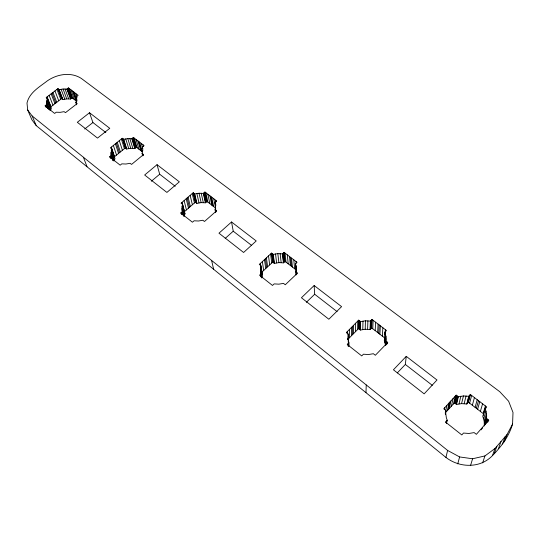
<?xml version="1.0" encoding="UTF-8"?>
<svg xmlns="http://www.w3.org/2000/svg" width="540" height="540" viewBox="0 0 540 540"><rect width="100%" height="100%" fill="white"/><g stroke="black" fill="none" stroke-linecap="round" stroke-linejoin="round"><path stroke-width="0.81" d="M351.547 335.664L351.574 327.301M112.766 160.495L110.95 153.914L111.773 148.952L110.376 147.859L122.276 138.247L123.68 139.32L126.711 149L130.775 148.311L134.777 148.46L136.337 147.191L133.434 137.491L131.861 138.767L127.798 138.625L123.68 139.32M352.499 334.706L352.539 326.329M353.45 333.747L353.504 325.357M355.536 331.641L355.631 323.231M357.622 329.535L357.743 321.104M347.875 339.37L358.567 328.583L358.702 320.139L360.619 321.611L365.438 320.8L370.359 321.104L371.993 319.451L386.519 330.527L384.878 332.208L384.332 340.551L385.398 344.837L385.965 336.535L384.878 332.208M358.864 328.813L359.006 320.369M359.505 329.312L359.66 320.875M360.153 329.812L360.315 321.374M371.993 319.451L371.648 327.922L370.042 329.555L365.195 329.245L360.45 330.041L360.619 321.611M362.792 329.501L362.995 321.064M365.195 329.245L365.438 320.8M261.866 277.918L262.332 274.637L261.009 265.768L259.301 264.431L271.546 253.085L273.26 254.401L277.823 253.631L282.42 253.881L284.047 252.369L297.061 262.298L295.434 263.831C297.068 267.435 295.36 271.256 296.089 274.954M367.619 329.258L367.902 320.814M365.978 392.675L366.242 384.932M370.042 329.555L370.359 321.104M512.575 424.062L513 412.459L508.619 401.22L499.763 391.702L81.263 78.388C70.794 71.705 57.119 74.075 47.324 80.865C39.454 87.014 29.369 92.509 27 103.039L27.702 110.025L31.867 119.745L36.261 125.658L445.945 457.434C459.52 467.957 480.269 468.545 492.494 455.578C501.302 446.553 509.011 436.334 512.575 424.062L506.999 434.612L504.34 441.869M370.292 329.299L370.615 320.848M370.845 328.738L371.176 320.281M371.399 328.172L371.743 319.714M372.762 328.772L373.12 320.315M375.199 330.642L375.604 322.204M377.649 332.525L378.088 324.101M48.431 109.147L46.447 103.16L47.453 98.597L46.177 97.605L57.874 88.695L59.15 89.681L62.87 99.556L66.751 98.894L70.538 99.009L72.063 97.828L68.465 87.932L66.913 89.12L63.079 89.012L59.15 89.681M261.414 276.534L260.496 269.744L261.009 265.768M378.763 333.382L379.222 324.965M485.042 408.78L482.787 416.34L484.211 421.106L484.286 425.952C486.628 420.538 487.796 414.281 485.042 408.78L486.682 406.931L470.381 394.497L468.733 396.32L466.776 404.014L461.565 403.63L456.543 404.467L454.437 402.833L456.185 395.132L458.332 396.785L463.442 395.928L468.733 396.32M379.883 334.24L380.363 325.836M382.347 336.13L382.86 327.74M384.75 337.79L384.332 340.551M384.966 334.449L385.135 331.945M385.04 334.679L385.371 329.656M385.02 342.671L385.58 334.348M385.479 345.08L385.965 336.535M385.574 345.371L386.026 338.749M385.783 345.317L386.073 341.192M386.573 344.189L386.748 341.712M387.308 343.886L387.43 342.238M445.385 414.41L445.898 410.495L443.759 408.814L456.185 395.132M215.649 212.686C214.252 209.311 216.54 205.808 215.075 202.392L216.682 200.988L204.95 192.038L203.344 193.421L199.031 193.232L194.704 193.968L193.158 192.773L181.069 203.195L182.615 204.404L184.977 213.698L184.505 215.487L182.129 206.206L182.615 204.404M183.377 215.44L182.014 209.824L182.129 206.206M397.319 372.904L405.338 364.453L406.242 356.346L436.988 379.991L424.157 393.856L393.431 369.792L406.242 356.346M358.702 320.139L346.336 332.559L348.246 334.051L347.942 339.545M444.42 409.246L444.731 407.74M446.877 405.378L445.271 412.945L454.437 402.833M445.264 413.498L445.898 410.495M447.383 410.623L449.024 403.022M448.335 409.563L449.995 401.949M445.993 422.78L446.357 421.139M449.294 408.51L450.961 400.882M446.391 422.955L446.931 420.498M446.472 423.488L447.194 420.201L446.357 417.805L445.709 412.918M451.393 406.195L453.094 398.54M453.485 403.886L455.22 396.198M454.761 403.09L456.523 395.395M455.49 403.65L457.259 395.962M456.212 404.21L457.994 396.529M456.543 404.467L458.332 396.785M445.945 457.434L447.606 450.428L32.13 115.958L27.702 110.025M459.014 403.893L460.85 396.205M461.565 403.63L463.442 395.928M464.164 403.663L466.081 395.969M467.026 403.731L468.99 396.036M467.579 403.117L469.557 395.408M468.139 402.496L470.124 394.781M466.776 404.014L468.389 402.219L470.381 394.497M469.631 403.171L471.643 395.462M472.365 405.27L474.424 397.582M457.738 463.874L459.614 456.941L447.606 450.428M475.112 407.376L477.218 399.715M476.361 408.341L478.494 400.687M477.617 409.3L479.77 401.659M480.37 411.419L482.578 403.805M485.399 405.952L483.145 413.546L468.389 402.219M483.266 415.3L485.298 408.496M485.406 409.374L485.865 407.855M483.665 418.696L485.939 411.163M481.181 429.82L481.626 428.355M470.495 465.689L472.595 458.771L484.927 455.936L494.971 448.511L506.999 434.612M484.211 421.106L486.5 413.606M482.152 428.72L482.598 427.255M142.776 155.878L142.074 153.475L142.823 150.14L142.486 146.894L144.065 145.597L133.434 137.491M484.421 423.536L486.709 416.063M485.082 424.73L486.925 418.784M486.526 423.083L487.688 419.364M487.748 422.179L488.45 419.951M111.773 148.952L114.98 158.551L114.446 160.191L111.233 150.599M482.612 462.895L484.927 455.936M492.494 455.578L494.971 448.511M494.35 453.425L496.861 446.33M498.433 448.7L501.005 441.538M76.707 104.828L75.89 102.559L76.754 99.495L76.585 96.518L78.145 95.317L68.465 87.932M502.497 443.995L505.13 436.772M47.453 98.597L51.341 108.412L50.76 109.924L46.865 100.123M447.194 420.201L445.514 422.071L461.808 434.943L463.495 433.046L468.909 433.471L474.14 432.601L476.361 434.336L488.795 420.221L486.574 418.514M347.942 338.438L348.921 342.785L347.247 344.48L361.739 355.921L363.42 354.206L368.442 354.544L373.37 353.72L375.34 355.266L387.74 342.475L385.763 340.956M306.342 302.326L314.678 294.253L314.138 285.512L301.428 297.756L328.853 319.228L341.597 306.632L314.138 285.512M271.546 253.085L272.707 262.082L274.394 263.385L278.89 262.629L283.419 262.879L285.019 261.38L284.047 252.369M261.596 272.43L272.707 262.082M260.692 271.721L261.185 273.665L259.524 275.211L272.498 285.457L274.165 283.892L278.849 284.162L283.507 283.379L285.275 284.762L297.56 273.098L295.792 271.735M225.2 238.41L233.24 231.194L231.538 221.981L218.97 233.192L243.601 252.477L256.216 240.962L231.538 221.981M193.158 192.773L195.359 202.169L196.884 203.357L201.157 202.635L205.409 202.824L206.989 201.454L204.95 192.038M195.359 202.169L184.39 211.687L182.021 202.379M182.385 211.585L180.745 213.003L192.429 222.23L194.069 220.793L198.457 221.009L202.871 220.259L204.464 221.501L216.601 210.809L215.008 209.588M151.335 181.238L159.685 174.231L157.039 164.68L144.659 175.007L166.9 192.422L179.341 181.832L157.039 164.68M122.276 138.247L125.321 147.926L114.52 156.715L111.314 147.103M111.213 155.52L109.6 156.83L120.177 165.179L121.79 163.856L125.921 164.018L130.113 163.31L131.551 164.43L143.512 154.582L142.074 153.475M84.706 129.019L92.914 122.533L89.512 112.745L77.328 122.29L97.517 138.092L109.762 128.317L89.512 112.745M46.622 104.639L45.036 105.847L54.655 113.441L56.241 112.212L60.136 112.34L64.132 111.659L65.441 112.678L77.2 103.565L75.89 102.559M57.874 88.695L61.607 98.577L50.983 106.724L47.095 96.903M459.614 456.941L472.595 458.771M72.063 97.828L76.093 100.919L72.535 91.031M136.337 147.191L142.391 151.841L139.563 142.162M206.989 201.454L215.656 208.109L213.732 198.734M285.019 261.38L296.285 270.034M371.648 327.922L384.818 338.026M92.914 122.533L105.84 132.543M159.685 174.231L175.237 186.273M233.24 231.194L251.667 245.457M314.678 294.253L337.109 311.621M405.338 364.453L432.284 385.31M61.607 98.577L62.87 99.556M125.321 147.926L126.711 149M358.567 328.583L360.45 330.041M184.214 213.097L184.977 213.698M262.332 274.637L261.103 267.982M32.13 115.958L36.261 125.658M45.833 105.239L46.737 107.494M45.286 105.658L45.893 107.163M46.447 103.16L48.85 109.181M46.373 104.828L47.885 108.587M46.528 101.648L50.132 110.686M47.25 98.442L50.841 107.501M46.811 98.098L49.208 104.139M49.808 105.651L50.706 107.912M49.113 95.371L52.974 105.199M51.131 93.832L54.959 103.673M52.042 93.136L55.856 102.985M52.954 92.441L56.761 102.296M54.965 90.916L58.739 100.778M56.97 89.39L60.71 99.266M58.955 89.525L62.674 99.4M58.516 89.188L62.235 99.063M58.077 88.85L61.803 98.725M83.416 157.248L87.014 166.759M61.115 89.249L64.807 99.131M63.079 89.012L66.751 98.894M65.023 88.965L68.668 98.854M67.156 88.931L70.774 98.82M66.913 89.12L70.538 99.009M68.222 88.115L71.827 98.01M67.689 88.526L71.3 98.415M69.215 88.506L72.806 98.402M76.093 102.715L76.64 104.227M70.875 89.768L74.446 99.657M74.048 92.185L77.044 100.548M73.291 91.611L76.835 101.493M75.715 93.461L77.065 97.261M110.41 156.175L111.22 158.564M109.856 156.627L110.396 158.213M110.95 153.914L113.103 160.292M110.963 155.722L112.043 158.909M110.957 152.267L113.913 161.042M111.557 148.777L114.5 157.579M113.056 154.312L113.792 156.526M113.366 145.442L116.539 155.068M115.412 143.789L118.564 153.428M116.343 143.039L119.475 152.678M117.275 142.283L120.393 151.936M119.313 140.636L122.405 150.302M121.352 138.989L124.409 148.669M123.458 139.151L126.495 148.831M122.978 138.787L126.016 148.46M122.499 138.416L125.537 148.095M125.732 138.868L128.736 148.547M127.798 138.625L130.775 148.311M129.85 138.591L132.8 148.277M132.104 138.571L135.02 148.264M131.861 138.767L134.777 148.46M133.191 137.686L136.094 147.386M132.644 138.132L135.56 147.825M134.264 138.119L137.153 147.818M136.08 139.502L138.949 149.195M137.903 140.893L140.751 150.579M142.796 154.028L143.262 155.628M142.297 153.65L142.769 155.25M138.733 141.527L141.568 151.214M141.392 143.559L142.796 148.399M143.235 144.963L143.694 146.57M181.562 212.294L182.162 214.603M181.001 212.787L181.4 214.319M182.014 209.824L183.6 215.993M182.129 211.808L182.925 214.886M181.926 208.022L184.113 216.513M182.372 204.215L184.741 213.509M184.106 200.576L186.442 209.905M186.185 198.781L188.494 208.13M187.13 197.971L189.425 207.32M188.075 197.154L190.357 206.516M190.148 195.372L192.395 204.741M192.22 193.583L194.434 202.972M194.461 193.779L196.648 203.168M193.934 193.367L196.121 202.763M193.401 192.962L195.601 202.358M194.704 193.968L196.884 203.357M211.599 260.442L213.638 269.305M196.857 193.482L199.01 202.878M199.031 193.232L201.157 202.635M201.204 193.212L203.297 202.615M203.6 193.205L205.652 202.615M203.344 193.421L205.409 202.824M204.701 192.254L206.739 201.663M204.147 192.733L206.199 202.142M205.862 192.733L207.887 202.142M207.866 194.258L209.864 203.661M209.878 195.797L211.849 205.187M210.796 196.493L212.753 205.882M215.257 209.776L215.737 212.099M211.707 197.195L213.665 206.577M215.46 207.765L215.777 209.318M215.804 210.202L216.122 211.748M215.325 202.169L215.804 204.512M215.075 202.392L215.811 205.7M215.757 200.279L216.074 201.845M260.928 273.908L261.407 277.108M260.354 274.442L260.719 276.838M260.26 263.54L260.746 266.774M260.604 267.746L261.934 276.601M261.185 273.665L261.792 277.668M260.496 269.744L261.704 277.776M262.379 261.583L263.675 270.493M264.485 259.625L265.754 268.556M265.444 258.741L266.693 267.678M266.402 257.85L267.638 266.8M268.502 255.906L269.703 264.877M270.594 253.962L271.769 262.953M271.816 253.287L272.97 262.285M273.26 254.401L274.394 263.385M272.99 254.198L274.131 263.183M272.403 253.746L273.55 262.73M275.522 253.894L276.622 262.885M277.823 253.631L278.89 262.629M280.132 253.625L281.165 262.629M282.42 253.881L283.419 262.879M283.23 253.125L284.222 262.13M282.676 253.645L283.669 262.643M283.79 252.605L284.769 261.617M285.053 253.138L286.011 262.143M287.28 254.833L288.205 263.831M289.507 256.534L290.405 265.518M290.527 257.31L291.404 266.288M291.539 258.086L292.41 267.057M293.787 259.801L294.624 268.758M295.981 265.761L296.271 268.994M295.913 266.024L296.204 269.271M295.434 263.831L296.176 271.944M296.069 271.951L296.291 274.367M296.035 261.515L296.183 263.142M296.224 267.739L296.365 269.352M296.676 272.416L296.825 274.023M348.084 343.629L348.091 346.086M347.308 331.58L347.321 334.078M348.921 342.785L348.928 346.066M348.658 343.049L348.664 346.329M348.246 334.051L348.273 342.347M349.441 329.441L349.454 337.777"/></g></svg>
